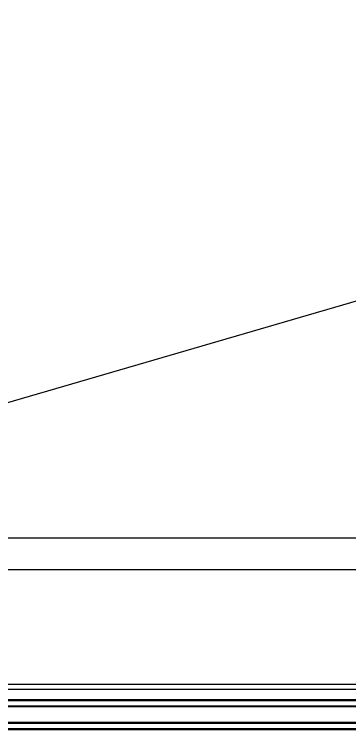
# Model space of a CAD drawing. Extents: x -163000 to 184253, y -124935 to 90032.
# Drawn here: x -121801 to -121535, y 34520 to 35087 of the extents above; entities that cross this region are included whole.
import ezdxf

# ---------------------------------------------------------------- set-up
doc = ezdxf.new("R2010")
doc.units = 0
doc.header["$LTSCALE"] = 1000
doc.header["$MEASUREMENT"] = 0
doc.layers.get('0').update_dxf_attribs({"linetype": 'CONTINUOUS'})
doc.layers.add('glass-p', color=1, linetype='CONTINUOUS')

# ---------------------------------------------------------------- blocks, each defined once
blk = doc.blocks.new('s2118a')
at = {"layer": 'glass-p'}
for p, q in [((-122124.657, 34686.564), (-120749.898, 35087.072)), ((-122064.897, 34672.132), (-120749.898, 34672.132)), ((-122064.897, 34647.132), (-120749.898, 34647.132)), ((-122184.897, 34556.132), (-120749.898, 34556.132)), ((-122184.897, 34552.132), (-120749.898, 34552.132)), ((-120749.898, 34543.132), (-122208.897, 34543.132)), ((-122208.897, 34539.132), (-120749.898, 34539.132)), ((-120749.898, 34525.132), (-122208.897, 34525.132)), ((-122208.897, 34521.132), (-120749.898, 34521.132))]:
    blk.add_line(p, q, dxfattribs=at)
for points in [[(-120749.898, 34538.132), (-122207.897, 34538.132), (-122208.897, 34539.132), (-122208.897, 34543.132), (-122207.897, 34544.132), (-120749.898, 34544.132)], [(-120749.898, 34520.132), (-122207.897, 34520.132), (-122208.897, 34521.132), (-122208.897, 34525.132), (-122207.897, 34526.132), (-120749.898, 34526.132)]]:
    blk.add_lwpolyline(points, dxfattribs=at)

msp = doc.modelspace()

# ---------------------------------------------------------------- block references
msp.add_blockref('s2118a', (0, 0))

doc.saveas('drawing.dxf')
